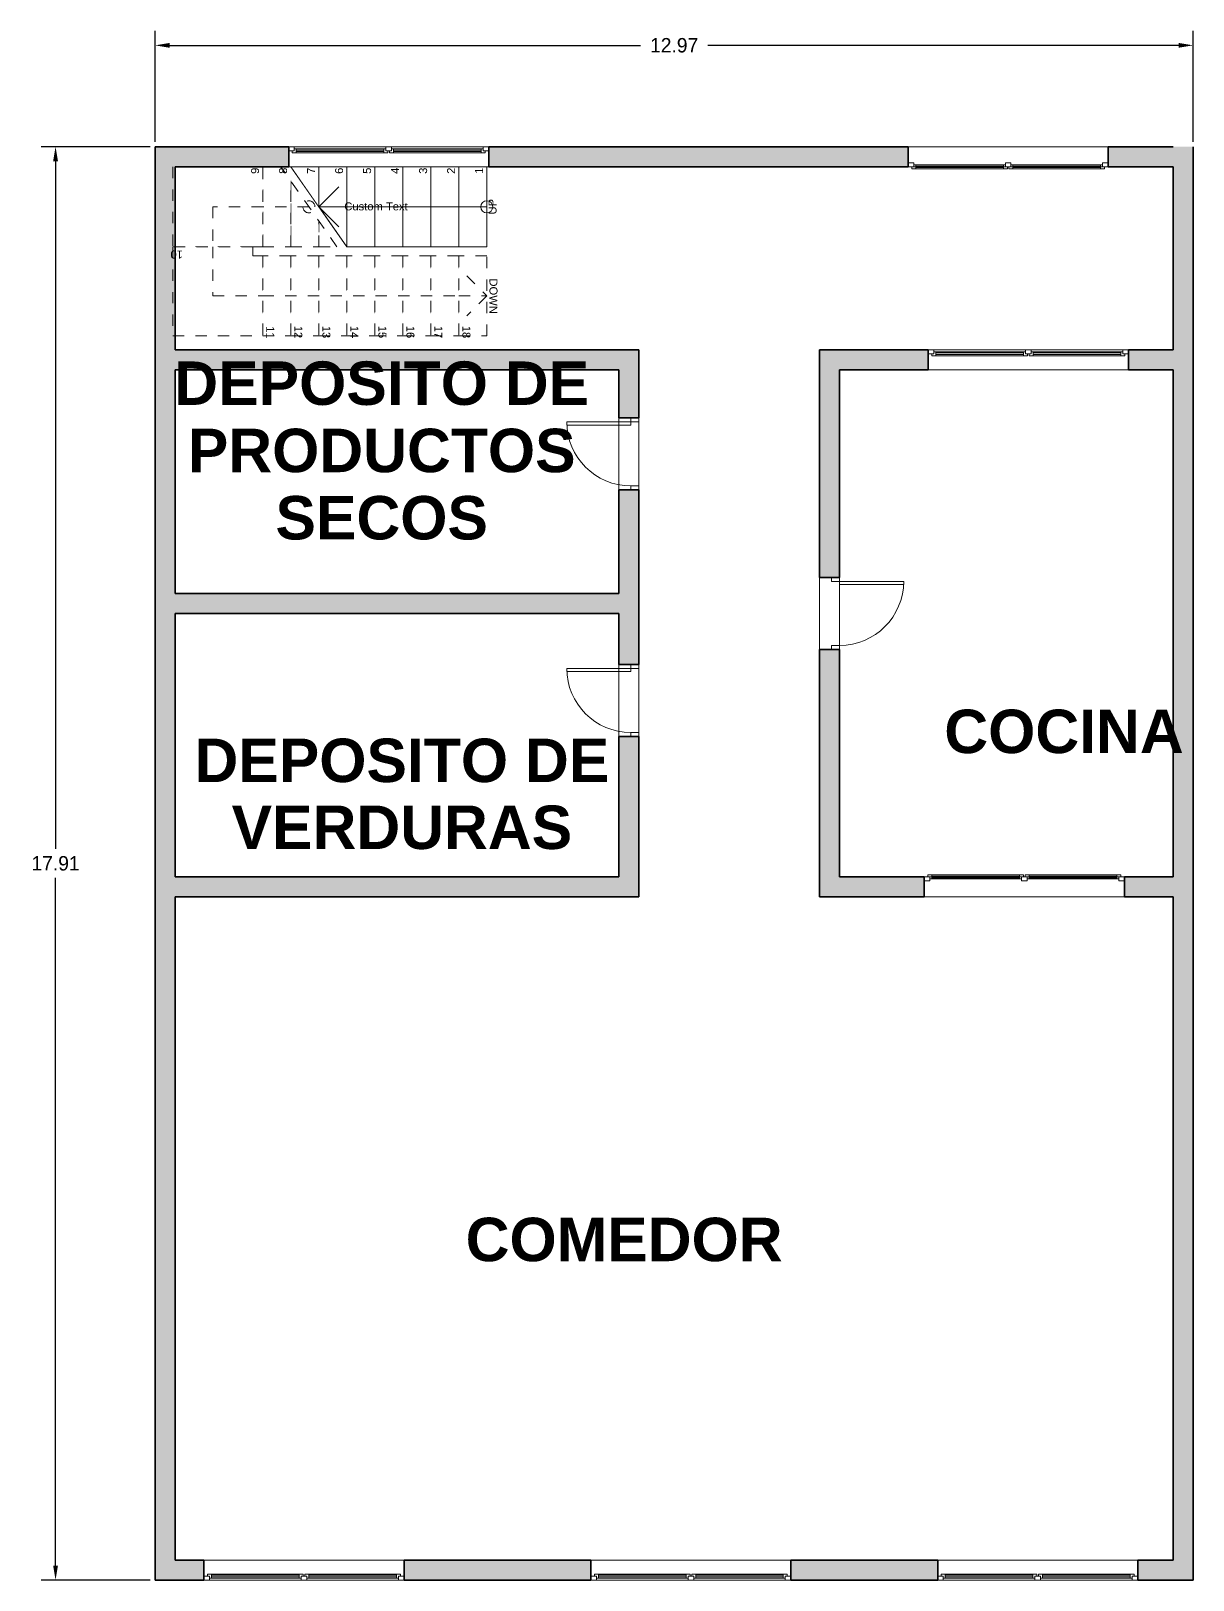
# Model space of a CAD drawing. Header units: metres. Extents: x -67.5 to -32.7, y -18 to 3.
# Drawn here: x -47.24 to -32.72, y -16.4 to 2.95 of the extents above; entities that cross this region are included whole.
import ezdxf

# ---------------------------------------------------------------- set-up
doc = ezdxf.new("R2010")
doc.units = ezdxf.units.M
doc.header["$MEASUREMENT"] = 0
doc.set_wipeout_variables(frame=1)
for name, pattern in [('Dense Dotted', [0.176389, 0, -0.176389]), ('Small Dashed', [0.282222, 0.141111, -0.141111]), ('Wipeout_Contour', [1, 0, -1])]:
    doc.linetypes.add(name, pattern=pattern)
for name, color, linetype, lineweight in [('ACOTACION', 160, 'Continuous', 0), ('Structural - Bearing_Pen_No__27', 7, 'Continuous', 35), ('Structural - Stair & Railing_Pen_No__11', 171, 'Continuous', 18)]:
    doc.layers.add(name, color=color, linetype=linetype, lineweight=lineweight)
for name, color, linetype, lineweight, true_color in [('Annotation - Text_Pen_No__86', 7, 'Continuous', 20, 0x5555ff), ('ARCHICAD Doors_Pen_No__3', 7, 'Continuous', 18, 0xff6600), ('ARCHICAD Windows_Pen_No__3', 7, 'Continuous', 18, 0xff6600), ('Structural - Bearing_Pen_No__160', 7, 'Continuous', 20, 0xb4a35c), ('Structural - Bearing_Pen_No__63', 7, 'Continuous', 18, 0xff9955), ('Structural - Stair & Railing_Pen_No__71', 171, 'Continuous', 20, 0xaaaaff), ('Structural - Stair & Railing_Pen_No__91', 171, 'Continuous', 13, 0xaaaaff)]:
    doc.layers.add(name, color=color, linetype=linetype, lineweight=lineweight, true_color=true_color)
for name, color, linetype in [('ARCHICAD Doors', 7, 'Continuous'), ('ARCHICAD Windows', 7, 'Continuous'), ('Structural - Bearing', 7, 'Continuous'), ('Structural - Stair & Railing', 7, 'Continuous')]:
    doc.layers.add(name, color=color, linetype=linetype)
doc.styles.add('GENERATED_STYLE_1', font='arial.ttf')
doc.styles.add('GENERATED_STYLE_2', font='')
doc.styles.get('GENERATED_STYLE_2').set_extended_font_data('Arial', bold=True)
doc.dimstyles.get("Standard").update_dxf_attribs({"dimtxt": 0.18, "dimasz": 0.18, "dimexe": 0.18, "dimexo": 0.0625, "dimgap": 0.09, "dimtad": 0, "dimtih": 1, "dimtoh": 1, "dimzin": 0, "dimdsep": 46, "dimtxsty": 'Standard', "dimcen": 0.09, "dimadec": 0, "dimazin": 0, "dimtfac": 1, "dimtofl": 0, "dimtmove": 0, "dimatfit": 3, "dimfxl": 1, "dimtolj": 1, "dimtzin": 0, "dimarcsym": 0})

# ---------------------------------------------------------------- blocks, each defined once
blk = doc.blocks.new('Stair_2')
at = {"color": 254, "linetype": 'Wipeout_Contour', "lineweight": 0, "ltscale": 166.929121}
blk.add_wipeout([(-41.894, 1.254), (-41.894, 0.254), (-41.544, 0.254), (-41.544, 1.254)], dxfattribs=at).dxf.layer = 'Structural - Stair & Railing'
at = {"layer": 'Structural - Stair & Railing_Pen_No__11', "color": 171, "linetype": 'Continuous', "lineweight": 18}
for p, q in [((-41.544, 1.254), (-41.894, 1.254)), ((-41.894, 1.254), (-41.894, 0.254)), ((-41.544, 0.254), (-41.544, 1.254)), ((-41.894, 0.254), (-41.544, 0.254))]:
    blk.add_line(p, q, dxfattribs=at)
for start, end in [(0, 180), (180, 0)]:
    blk.add_arc((-41.544, 0.754), 0.075, start, end, dxfattribs=at)
at = {"layer": 'Structural - Stair & Railing_Pen_No__71', "color": 161, "lineweight": 20, "true_color": 0xaaaaff, "char_height": 0.1, "attachment_point": 4, "rotation": 90, "style": 'GENERATED_STYLE_1'}
for s, insert in [('\\A1;{\\pql;\\fArial|b0|i0|c0|p34;1}', (-41.64, 1.166)), ('\\A1;{\\pql;\\fArial|b0|i0|c0|p34;UP}', (-41.471, 0.659))]:
    blk.add_mtext(s, dxfattribs=dict(at, insert=insert))
at = {"color": 254, "linetype": 'Wipeout_Contour', "lineweight": 0, "ltscale": 168.328685}
blk.add_wipeout([(-42.244, 1.254), (-42.244, 0.254), (-41.894, 0.254), (-41.894, 1.254)], dxfattribs=at).dxf.layer = 'Structural - Stair & Railing'
at = {"layer": 'Structural - Stair & Railing_Pen_No__11', "color": 171, "linetype": 'Continuous', "lineweight": 18}
for p, q in [((-41.894, 1.254), (-42.244, 1.254)), ((-42.244, 1.254), (-42.244, 0.254)), ((-41.894, 0.254), (-41.894, 1.254)), ((-41.544, 0.754), (-41.894, 0.754)), ((-42.244, 0.254), (-41.894, 0.254))]:
    blk.add_line(p, q, dxfattribs=at)
at = {"layer": 'Structural - Stair & Railing_Pen_No__71', "color": 161, "lineweight": 20, "true_color": 0xaaaaff, "insert": (-41.99, 1.166), "char_height": 0.1, "attachment_point": 4, "rotation": 90, "style": 'GENERATED_STYLE_1'}
blk.add_mtext('\\A1;{\\pql;\\fArial|b0|i0|c0|p34;2}', dxfattribs=at)
at = {"color": 254, "linetype": 'Wipeout_Contour', "lineweight": 0, "ltscale": 169.728256}
blk.add_wipeout([(-42.594, 1.254), (-42.594, 0.254), (-42.244, 0.254), (-42.244, 1.254)], dxfattribs=at).dxf.layer = 'Structural - Stair & Railing'
at = {"layer": 'Structural - Stair & Railing_Pen_No__11', "color": 171, "linetype": 'Continuous', "lineweight": 18}
for p, q in [((-42.244, 1.254), (-42.594, 1.254)), ((-42.594, 1.254), (-42.594, 0.254)), ((-42.244, 0.254), (-42.244, 1.254)), ((-42.594, 0.254), (-42.244, 0.254))]:
    blk.add_line(p, q, dxfattribs=at)
at = {"layer": 'Structural - Stair & Railing_Pen_No__71', "color": 161, "lineweight": 20, "true_color": 0xaaaaff, "insert": (-42.339, 1.166), "char_height": 0.1, "attachment_point": 4, "rotation": 90, "style": 'GENERATED_STYLE_1'}
blk.add_mtext('\\A1;{\\pql;\\fArial|b0|i0|c0|p34;3}', dxfattribs=at)
at = {"color": 254, "linetype": 'Wipeout_Contour', "lineweight": 0, "ltscale": 171.127835}
blk.add_wipeout([(-42.944, 1.254), (-42.944, 0.254), (-42.594, 0.254), (-42.594, 1.254)], dxfattribs=at).dxf.layer = 'Structural - Stair & Railing'
at = {"layer": 'Structural - Stair & Railing_Pen_No__11', "color": 171, "linetype": 'Continuous', "lineweight": 18}
for p, q in [((-42.594, 1.254), (-42.944, 1.254)), ((-42.944, 1.254), (-42.944, 0.254)), ((-42.594, 0.254), (-42.594, 1.254)), ((-42.944, 0.254), (-42.594, 0.254))]:
    blk.add_line(p, q, dxfattribs=at)
at = {"layer": 'Structural - Stair & Railing_Pen_No__71', "color": 161, "lineweight": 20, "true_color": 0xaaaaff, "insert": (-42.69, 1.166), "char_height": 0.1, "attachment_point": 4, "rotation": 90, "style": 'GENERATED_STYLE_1'}
blk.add_mtext('\\A1;{\\pql;\\fArial|b0|i0|c0|p34;4}', dxfattribs=at)
at = {"color": 254, "linetype": 'Wipeout_Contour', "lineweight": 0, "ltscale": 172.52742}
blk.add_wipeout([(-43.294, 1.254), (-43.294, 0.254), (-42.944, 0.254), (-42.944, 1.254)], dxfattribs=at).dxf.layer = 'Structural - Stair & Railing'
at = {"layer": 'Structural - Stair & Railing_Pen_No__11', "color": 171, "linetype": 'Continuous', "lineweight": 18}
for p, q in [((-42.944, 1.254), (-43.294, 1.254)), ((-43.294, 1.254), (-43.294, 0.254)), ((-42.944, 0.254), (-42.944, 1.254)), ((-43.294, 0.254), (-42.944, 0.254))]:
    blk.add_line(p, q, dxfattribs=at)
at = {"layer": 'Structural - Stair & Railing_Pen_No__71', "color": 161, "lineweight": 20, "true_color": 0xaaaaff, "insert": (-43.039, 1.166), "char_height": 0.1, "attachment_point": 4, "rotation": 90, "style": 'GENERATED_STYLE_1'}
blk.add_mtext('\\A1;{\\pql;\\fArial|b0|i0|c0|p34;5}', dxfattribs=at)
at = {"color": 254, "linetype": 'Wipeout_Contour', "lineweight": 0, "ltscale": 173.938694}
blk.add_wipeout([(-43.644, 1.254), (-43.644, 0.754), (-43.294, 0.254), (-43.294, 1.254)], dxfattribs=at).dxf.layer = 'Structural - Stair & Railing'
at = {"layer": 'Structural - Stair & Railing_Pen_No__11', "color": 171, "linetype": 'Continuous', "lineweight": 18}
for p, q in [((-43.294, 1.254), (-43.644, 1.254)), ((-43.644, 1.254), (-43.644, 0.754)), ((-43.294, 0.254), (-43.294, 1.254))]:
    blk.add_line(p, q, dxfattribs=at)
at = {"layer": 'Structural - Stair & Railing_Pen_No__71', "color": 161, "lineweight": 20, "true_color": 0xaaaaff, "insert": (-43.389, 1.166), "char_height": 0.1, "attachment_point": 4, "rotation": 90, "style": 'GENERATED_STYLE_1'}
blk.add_mtext('\\A1;{\\pql;\\fArial|b0|i0|c0|p34;6}', dxfattribs=at)
at = {"layer": 'Structural - Stair & Railing_Pen_No__71', "color": 161, "lineweight": 20, "true_color": 0xaaaaff, "insert": (-43.324, 0.759), "char_height": 0.1, "attachment_point": 4, "style": 'GENERATED_STYLE_1'}
blk.add_mtext('\\A1;{\\pql;\\fArial|b0|i0|c0|p34;Custom Text}', dxfattribs=at)
at = {"color": 254, "linetype": 'Wipeout_Contour', "lineweight": 0, "ltscale": 130.21243}
blk.add_wipeout([(-43.416, 0.254), (-43.644, 0.58), (-43.644, 0.254)], dxfattribs=at).dxf.layer = 'Structural - Stair & Railing'
at = {"layer": 'Structural - Stair & Railing_Pen_No__91', "color": 161, "linetype": 'Small Dashed', "lineweight": 13, "true_color": 0xaaaaff}
for p, q in [((-43.644, 0.58), (-43.644, 0.254)), ((-43.644, 0.254), (-43.416, 0.254))]:
    blk.add_line(p, q, dxfattribs=at)
at = {"color": 254, "linetype": 'Wipeout_Contour', "lineweight": 0, "ltscale": 131.842829}
blk.add_wipeout([(-43.994, 1.254), (-43.644, 0.754), (-43.644, 1.254)], dxfattribs=at).dxf.layer = 'Structural - Stair & Railing'
at = {"layer": 'Structural - Stair & Railing_Pen_No__11', "color": 171, "linetype": 'Continuous', "lineweight": 18}
for p, q in [((-43.644, 1.254), (-43.994, 1.254)), ((-43.644, 0.754), (-43.644, 1.254))]:
    blk.add_line(p, q, dxfattribs=at)
at = {"color": 254, "linetype": 'Wipeout_Contour', "lineweight": 0, "ltscale": 175.29561}
blk.add_wipeout([(-43.994, 1.08), (-43.994, 0.254), (-43.644, 0.254), (-43.644, 0.58)], dxfattribs=at).dxf.layer = 'Structural - Stair & Railing'
at = {"layer": 'Structural - Stair & Railing_Pen_No__11', "color": 171, "linetype": 'Continuous', "lineweight": 18}
for p, q in [((-43.644, 0.754), (-43.394, 1.004)), ((-41.894, 0.754), (-43.644, 0.754)), ((-43.394, 0.504), (-43.644, 0.754))]:
    blk.add_line(p, q, dxfattribs=at)
at = {"layer": 'Structural - Stair & Railing_Pen_No__11', "color": 171, "linetype": 'Small Dashed', "lineweight": 18}
for start, end in [(0, 180), (180, 0)]:
    blk.add_arc((-43.766, 0.754), 0.075, start, end, dxfattribs=at)
at = {"layer": 'Structural - Stair & Railing_Pen_No__91', "color": 161, "linetype": 'Small Dashed', "lineweight": 13, "true_color": 0xaaaaff}
for p, q in [((-43.994, 1.08), (-43.994, 0.254)), ((-43.644, 0.254), (-43.644, 0.58)), ((-43.994, 0.254), (-43.644, 0.254))]:
    blk.add_line(p, q, dxfattribs=at)
at = {"layer": 'Structural - Stair & Railing_Pen_No__71', "color": 161, "lineweight": 20, "true_color": 0xaaaaff, "insert": (-43.74, 1.166), "char_height": 0.1, "attachment_point": 4, "rotation": 90, "style": 'GENERATED_STYLE_1'}
blk.add_mtext('\\A1;{\\pql;\\fArial|b0|i0|c0|p34;7}', dxfattribs=at)
at = {"color": 254, "linetype": 'Wipeout_Contour', "lineweight": 0, "ltscale": 221.019396}
blk.add_wipeout([(-44.344, 1.254), (-44.344, 0.254), (-43.994, 0.254), (-43.994, 1.08), (-44.116, 1.254)], dxfattribs=at).dxf.layer = 'Structural - Stair & Railing'
at = {"layer": 'Structural - Stair & Railing_Pen_No__11', "color": 171, "linetype": 'Small Dashed', "lineweight": 18}
blk.add_line((-43.416, 0.254), (-44.116, 1.254), dxfattribs=at)
at = {"layer": 'Structural - Stair & Railing_Pen_No__11', "color": 171, "linetype": 'Continuous', "lineweight": 18}
blk.add_line((-43.294, 0.254), (-43.994, 1.254), dxfattribs=at)
at = {"layer": 'Structural - Stair & Railing_Pen_No__91', "color": 161, "linetype": 'Small Dashed', "lineweight": 13, "true_color": 0xaaaaff}
for p, q in [((-44.116, 1.254), (-44.344, 1.254)), ((-44.344, 1.254), (-44.344, 0.254)), ((-43.994, 0.254), (-43.994, 1.08)), ((-44.344, 0.254), (-43.994, 0.254))]:
    blk.add_line(p, q, dxfattribs=at)
at = {"layer": 'Structural - Stair & Railing_Pen_No__71', "color": 161, "lineweight": 20, "true_color": 0xaaaaff, "insert": (-44.089, 1.166), "char_height": 0.1, "attachment_point": 4, "rotation": 90, "style": 'GENERATED_STYLE_1'}
blk.add_mtext('\\A1;{\\pql;\\fArial|b0|i0|c0|p34;8}', dxfattribs=at)
at = {"color": 254, "linetype": 'Wipeout_Contour', "lineweight": 0, "ltscale": 224.528764}
blk.add_wipeout([(-44.344, 1.254), (-45.467, 1.254), (-45.467, 0.254), (-44.467, 0.254), (-44.344, 0.254)], dxfattribs=at).dxf.layer = 'Structural - Stair & Railing'
at = {"layer": 'Structural - Stair & Railing_Pen_No__11', "color": 171, "linetype": 'Small Dashed', "lineweight": 18}
for p, q in [((-44.344, 0.754), (-44.967, 0.754)), ((-43.766, 0.754), (-44.344, 0.754))]:
    blk.add_line(p, q, dxfattribs=at)
at = {"layer": 'Structural - Stair & Railing_Pen_No__91', "color": 161, "linetype": 'Small Dashed', "lineweight": 13, "true_color": 0xaaaaff}
for p, q in [((-44.344, 1.254), (-45.467, 1.254)), ((-45.467, 1.254), (-45.467, 0.254)), ((-44.344, 0.254), (-44.344, 1.254)), ((-45.467, 0.254), (-44.467, 0.254)), ((-44.467, 0.254), (-44.344, 0.254))]:
    blk.add_line(p, q, dxfattribs=at)
at = {"layer": 'Structural - Stair & Railing_Pen_No__71', "color": 161, "lineweight": 20, "true_color": 0xaaaaff, "insert": (-44.439, 1.166), "char_height": 0.1, "attachment_point": 4, "rotation": 90, "style": 'GENERATED_STYLE_1'}
blk.add_mtext('\\A1;{\\pql;\\fArial|b0|i0|c0|p34;9}', dxfattribs=at)
at = {"color": 254, "linetype": 'Wipeout_Contour', "lineweight": 0, "ltscale": 269.374771}
blk.add_wipeout([(-45.467, -0.858), (-44.344, -0.858), (-44.344, 0.142), (-44.467, 0.142), (-44.467, 0.254), (-45.467, 0.254)], dxfattribs=at).dxf.layer = 'Structural - Stair & Railing'
at = {"layer": 'Structural - Stair & Railing_Pen_No__11', "color": 171, "linetype": 'Small Dashed', "lineweight": 18}
for p, q in [((-44.967, 0.754), (-44.967, 0.254)), ((-44.967, 0.254), (-44.967, -0.358))]:
    blk.add_line(p, q, dxfattribs=at)
at = {"layer": 'Structural - Stair & Railing_Pen_No__91', "color": 161, "linetype": 'Small Dashed', "lineweight": 13, "true_color": 0xaaaaff}
for p, q in [((-44.467, 0.254), (-45.467, 0.254)), ((-45.467, 0.254), (-45.467, -0.858)), ((-44.467, 0.142), (-44.467, 0.254)), ((-44.344, 0.142), (-44.467, 0.142)), ((-44.344, -0.858), (-44.344, 0.142)), ((-45.467, -0.858), (-44.344, -0.858))]:
    blk.add_line(p, q, dxfattribs=at)
at = {"layer": 'Structural - Stair & Railing_Pen_No__71', "color": 161, "lineweight": 20, "true_color": 0xaaaaff, "insert": (-45.341, 0.159), "char_height": 0.1, "attachment_point": 4, "rotation": 180, "style": 'GENERATED_STYLE_1'}
blk.add_mtext('\\A1;{\\pql;\\fArial|b0|i0|c0|p34;10}', dxfattribs=at)
at = {"color": 254, "linetype": 'Wipeout_Contour', "lineweight": 0, "ltscale": 176.705514}
blk.add_wipeout([(-44.344, -0.858), (-43.994, -0.858), (-43.994, 0.142), (-44.344, 0.142)], dxfattribs=at).dxf.layer = 'Structural - Stair & Railing'
at = {"layer": 'Structural - Stair & Railing_Pen_No__11', "color": 171, "linetype": 'Small Dashed', "lineweight": 18}
blk.add_line((-44.967, -0.358), (-44.344, -0.358), dxfattribs=at)
at = {"layer": 'Structural - Stair & Railing_Pen_No__91', "color": 161, "linetype": 'Small Dashed', "lineweight": 13, "true_color": 0xaaaaff}
for p, q in [((-43.994, 0.142), (-44.344, 0.142)), ((-44.344, 0.142), (-44.344, -0.858)), ((-43.994, -0.858), (-43.994, 0.142)), ((-44.344, -0.858), (-43.994, -0.858))]:
    blk.add_line(p, q, dxfattribs=at)
at = {"layer": 'Structural - Stair & Railing_Pen_No__71', "color": 161, "lineweight": 20, "true_color": 0xaaaaff, "insert": (-44.249, -0.737), "char_height": 0.1, "attachment_point": 4, "rotation": 270, "style": 'GENERATED_STYLE_1'}
blk.add_mtext('\\A1;{\\pql;\\fArial|b0|i0|c0|p34;11}', dxfattribs=at)
at = {"color": 254, "linetype": 'Wipeout_Contour', "lineweight": 0, "ltscale": 175.305737}
blk.add_wipeout([(-43.644, 0.142), (-43.994, 0.142), (-43.994, -0.858), (-43.644, -0.858)], dxfattribs=at).dxf.layer = 'Structural - Stair & Railing'
at = {"layer": 'Structural - Stair & Railing_Pen_No__91', "color": 161, "linetype": 'Small Dashed', "lineweight": 13, "true_color": 0xaaaaff}
for p, q in [((-43.644, 0.142), (-43.994, 0.142)), ((-43.994, 0.142), (-43.994, -0.858)), ((-43.644, -0.858), (-43.644, 0.142)), ((-43.994, -0.858), (-43.644, -0.858))]:
    blk.add_line(p, q, dxfattribs=at)
at = {"layer": 'Structural - Stair & Railing_Pen_No__71', "color": 161, "lineweight": 20, "true_color": 0xaaaaff, "insert": (-43.899, -0.732), "char_height": 0.1, "attachment_point": 4, "rotation": 270, "style": 'GENERATED_STYLE_1'}
blk.add_mtext('\\A1;{\\pql;\\fArial|b0|i0|c0|p34;12}', dxfattribs=at)
at = {"color": 254, "linetype": 'Wipeout_Contour', "lineweight": 0, "ltscale": 173.905964}
blk.add_wipeout([(-43.294, 0.142), (-43.644, 0.142), (-43.644, -0.858), (-43.294, -0.858)], dxfattribs=at).dxf.layer = 'Structural - Stair & Railing'
at = {"layer": 'Structural - Stair & Railing_Pen_No__91', "color": 161, "linetype": 'Small Dashed', "lineweight": 13, "true_color": 0xaaaaff}
for p, q in [((-43.294, 0.142), (-43.644, 0.142)), ((-43.644, 0.142), (-43.644, -0.858)), ((-43.294, -0.858), (-43.294, 0.142)), ((-43.644, -0.858), (-43.294, -0.858))]:
    blk.add_line(p, q, dxfattribs=at)
at = {"layer": 'Structural - Stair & Railing_Pen_No__71', "color": 161, "lineweight": 20, "true_color": 0xaaaaff, "insert": (-43.549, -0.732), "char_height": 0.1, "attachment_point": 4, "rotation": 270, "style": 'GENERATED_STYLE_1'}
blk.add_mtext('\\A1;{\\pql;\\fArial|b0|i0|c0|p34;13}', dxfattribs=at)
at = {"color": 254, "linetype": 'Wipeout_Contour', "lineweight": 0, "ltscale": 172.506194}
blk.add_wipeout([(-43.294, -0.858), (-42.944, -0.858), (-42.944, 0.142), (-43.294, 0.142)], dxfattribs=at).dxf.layer = 'Structural - Stair & Railing'
at = {"layer": 'Structural - Stair & Railing_Pen_No__91', "color": 161, "linetype": 'Small Dashed', "lineweight": 13, "true_color": 0xaaaaff}
for p, q in [((-42.944, 0.142), (-43.294, 0.142)), ((-43.294, 0.142), (-43.294, -0.858)), ((-42.944, -0.858), (-42.944, 0.142)), ((-43.294, -0.858), (-42.944, -0.858))]:
    blk.add_line(p, q, dxfattribs=at)
at = {"layer": 'Structural - Stair & Railing_Pen_No__71', "color": 161, "lineweight": 20, "true_color": 0xaaaaff, "insert": (-43.199, -0.732), "char_height": 0.1, "attachment_point": 4, "rotation": 270, "style": 'GENERATED_STYLE_1'}
blk.add_mtext('\\A1;{\\pql;\\fArial|b0|i0|c0|p34;14}', dxfattribs=at)
at = {"color": 254, "linetype": 'Wipeout_Contour', "lineweight": 0, "ltscale": 171.106429}
blk.add_wipeout([(-42.944, -0.858), (-42.594, -0.858), (-42.594, 0.142), (-42.944, 0.142)], dxfattribs=at).dxf.layer = 'Structural - Stair & Railing'
at = {"layer": 'Structural - Stair & Railing_Pen_No__91', "color": 161, "linetype": 'Small Dashed', "lineweight": 13, "true_color": 0xaaaaff}
for p, q in [((-42.594, 0.142), (-42.944, 0.142)), ((-42.944, 0.142), (-42.944, -0.858)), ((-42.594, -0.858), (-42.594, 0.142)), ((-42.944, -0.858), (-42.594, -0.858))]:
    blk.add_line(p, q, dxfattribs=at)
at = {"layer": 'Structural - Stair & Railing_Pen_No__71', "color": 161, "lineweight": 20, "true_color": 0xaaaaff, "insert": (-42.849, -0.732), "char_height": 0.1, "attachment_point": 4, "rotation": 270, "style": 'GENERATED_STYLE_1'}
blk.add_mtext('\\A1;{\\pql;\\fArial|b0|i0|c0|p34;15}', dxfattribs=at)
at = {"color": 254, "linetype": 'Wipeout_Contour', "lineweight": 0, "ltscale": 169.706667}
blk.add_wipeout([(-42.594, -0.858), (-42.244, -0.858), (-42.244, 0.142), (-42.594, 0.142)], dxfattribs=at).dxf.layer = 'Structural - Stair & Railing'
at = {"layer": 'Structural - Stair & Railing_Pen_No__91', "color": 161, "linetype": 'Small Dashed', "lineweight": 13, "true_color": 0xaaaaff}
for p, q in [((-42.244, 0.142), (-42.594, 0.142)), ((-42.594, 0.142), (-42.594, -0.858)), ((-42.244, -0.858), (-42.244, 0.142)), ((-42.594, -0.858), (-42.244, -0.858))]:
    blk.add_line(p, q, dxfattribs=at)
at = {"layer": 'Structural - Stair & Railing_Pen_No__71', "color": 161, "lineweight": 20, "true_color": 0xaaaaff, "insert": (-42.499, -0.732), "char_height": 0.1, "attachment_point": 4, "rotation": 270, "style": 'GENERATED_STYLE_1'}
blk.add_mtext('\\A1;{\\pql;\\fArial|b0|i0|c0|p34;16}', dxfattribs=at)
at = {"color": 254, "linetype": 'Wipeout_Contour', "lineweight": 0, "ltscale": 168.306909}
blk.add_wipeout([(-42.244, -0.858), (-41.894, -0.858), (-41.894, 0.142), (-42.244, 0.142)], dxfattribs=at).dxf.layer = 'Structural - Stair & Railing'
at = {"layer": 'Structural - Stair & Railing_Pen_No__91', "color": 161, "linetype": 'Small Dashed', "lineweight": 13, "true_color": 0xaaaaff}
for p, q in [((-41.894, 0.142), (-42.244, 0.142)), ((-42.244, 0.142), (-42.244, -0.858)), ((-41.894, -0.858), (-41.894, 0.142)), ((-42.244, -0.858), (-41.894, -0.858))]:
    blk.add_line(p, q, dxfattribs=at)
at = {"layer": 'Structural - Stair & Railing_Pen_No__71', "color": 161, "lineweight": 20, "true_color": 0xaaaaff, "insert": (-42.149, -0.732), "char_height": 0.1, "attachment_point": 4, "rotation": 270, "style": 'GENERATED_STYLE_1'}
blk.add_mtext('\\A1;{\\pql;\\fArial|b0|i0|c0|p34;17}', dxfattribs=at)
at = {"color": 254, "linetype": 'Wipeout_Contour', "lineweight": 0, "ltscale": 166.907155}
blk.add_wipeout([(-41.894, -0.858), (-41.544, -0.858), (-41.544, 0.142), (-41.894, 0.142)], dxfattribs=at).dxf.layer = 'Structural - Stair & Railing'
at = {"layer": 'Structural - Stair & Railing_Pen_No__11', "color": 171, "linetype": 'Small Dashed', "lineweight": 18}
for p, q in [((-41.794, -0.108), (-41.544, -0.358)), ((-44.344, -0.358), (-41.894, -0.358)), ((-41.894, -0.358), (-41.544, -0.358)), ((-41.544, -0.358), (-41.794, -0.608))]:
    blk.add_line(p, q, dxfattribs=at)
at = {"layer": 'Structural - Stair & Railing_Pen_No__91', "color": 161, "linetype": 'Small Dashed', "lineweight": 13, "true_color": 0xaaaaff}
for p, q in [((-41.894, 0.142), (-41.894, -0.858)), ((-41.544, 0.142), (-41.894, 0.142)), ((-41.544, -0.858), (-41.544, 0.142)), ((-41.894, -0.858), (-41.544, -0.858))]:
    blk.add_line(p, q, dxfattribs=at)
at = {"layer": 'Structural - Stair & Railing_Pen_No__71', "color": 161, "lineweight": 20, "true_color": 0xaaaaff, "char_height": 0.1, "attachment_point": 4, "rotation": 270, "style": 'GENERATED_STYLE_1'}
for s, insert in [('\\A1;{\\pql;\\fArial|b0|i0|c0|p34;DOWN}', (-41.461, -0.141)), ('\\A1;{\\pql;\\fArial|b0|i0|c0|p34;18}', (-41.799, -0.732))]:
    blk.add_mtext(s, dxfattribs=dict(at, insert=insert))
blk = doc.blocks.new('Wall_10', base_point=(-45.437, 1.504))
at = {"layer": 'Structural - Bearing_Pen_No__160', "linetype": 'Continuous', "lineweight": 0, "true_color": 0x5a512e}
for points in [[(-45.437, 1.504), (-45.687, 1.504), (-45.687, -7.619), (-45.437, -7.619)], [(-45.437, -7.869), (-45.687, -7.869), (-45.687, -16.405), (-45.437, -16.155)]]:
    blk.add_hatch(color=59, dxfattribs=at).paths.add_polyline_path(points)
at = {"layer": 'Structural - Bearing_Pen_No__27', "color": 7, "linetype": 'Continuous', "lineweight": 35, "flags": 128}
for points in [[(-45.687, 1.504), (-45.687, -7.619)], [(-45.437, 1.504), (-45.687, 1.504)], [(-45.437, -1.032), (-45.437, 1.254)], [(-45.437, -4.076), (-45.437, -1.282)], [(-45.437, -7.619), (-45.437, -4.326)], [(-45.687, -7.869), (-45.687, -16.405)], [(-45.437, -16.155), (-45.437, -7.869)]]:
    blk.add_lwpolyline(points, dxfattribs=at)
blk = doc.blocks.new('IFC Window - Double Panel - Vertical')
at = {"layer": 'ARCHICAD Windows_Pen_No__3', "color": 30, "linetype": 'Continuous', "lineweight": 18, "true_color": 0xff6600}
for p, q in [((-1.25, 0), (-1.18, 0)), ((-1.25, -0.05), (-1.25, 0)), ((-1.18, 0), (-1.18, -0.05)), ((-0.035, 0), (0.035, 0)), ((-0.035, -0.05), (-0.035, 0)), ((0.035, 0), (0.035, -0.05)), ((1.25, 0), (1.18, 0)), ((1.18, 0), (1.18, -0.05)), ((1.25, -0.05), (1.25, 0)), ((-1.18, -0.05), (-1.25, -0.05)), ((-1.18, -0.05), (-1.205, -0.05)), ((-1.205, -0.05), (-1.205, -0.075)), ((-1.205, -0.075), (-1.155, -0.075)), ((-1.155, -0.025), (-1.18, -0.025)), ((-1.18, -0.025), (-1.18, -0.05)), ((-1.155, -0.025), (-0.06, -0.025)), ((-1.155, -0.075), (-1.155, -0.025)), ((-1.155, -0.04), (-0.06, -0.04)), ((-1.155, -0.06), (-0.06, -0.06)), ((-1.155, -0.075), (-0.06, -0.075)), ((-0.06, -0.075), (-0.06, -0.025)), ((-0.06, -0.025), (-0.035, -0.025)), ((-0.01, -0.075), (-0.06, -0.075)), ((-0.035, -0.025), (-0.035, -0.05)), ((0.035, -0.05), (-0.035, -0.05)), ((-0.035, -0.05), (-0.01, -0.05)), ((-0.01, -0.05), (-0.01, -0.075)), ((0.035, -0.05), (0.01, -0.05)), ((0.01, -0.05), (0.01, -0.075)), ((0.01, -0.075), (0.06, -0.075)), ((0.06, -0.025), (0.035, -0.025)), ((0.035, -0.025), (0.035, -0.05)), ((0.06, -0.025), (1.155, -0.025)), ((0.06, -0.075), (0.06, -0.025)), ((0.06, -0.04), (1.155, -0.04)), ((0.06, -0.06), (1.155, -0.06)), ((0.06, -0.075), (1.155, -0.075)), ((1.155, -0.075), (1.155, -0.025)), ((1.155, -0.025), (1.18, -0.025)), ((1.205, -0.075), (1.155, -0.075)), ((1.18, -0.025), (1.18, -0.05)), ((1.18, -0.05), (1.25, -0.05)), ((1.18, -0.05), (1.205, -0.05)), ((1.205, -0.05), (1.205, -0.075))]:
    blk.add_line(p, q, dxfattribs=at)
blk = doc.blocks.new('Wall_11', base_point=(-45.437, -16.155))
at = {"layer": 'Structural - Bearing_Pen_No__160', "linetype": 'Continuous', "lineweight": 0, "true_color": 0x5a512e}
for points in [[(-45.437, -16.155), (-45.687, -16.405), (-45.078, -16.405), (-45.078, -16.155)], [(-42.578, -16.155), (-42.578, -16.405), (-40.244, -16.405), (-40.244, -16.155)], [(-37.744, -16.155), (-37.744, -16.405), (-35.91, -16.405), (-35.91, -16.155)], [(-33.41, -16.155), (-33.41, -16.405), (-32.72, -16.405), (-32.72, -16.155)]]:
    blk.add_hatch(color=59, dxfattribs=at).paths.add_polyline_path(points)
at = {"layer": 'Structural - Bearing_Pen_No__27', "color": 7, "linetype": 'Continuous', "lineweight": 35}
for p, q in [((-45.078, -16.405), (-45.078, -16.155)), ((-42.578, -16.405), (-42.578, -16.155)), ((-40.244, -16.405), (-40.244, -16.155)), ((-37.744, -16.405), (-37.744, -16.155)), ((-35.91, -16.405), (-35.91, -16.155)), ((-33.41, -16.405), (-33.41, -16.155))]:
    blk.add_line(p, q, dxfattribs=at)
at = {"layer": 'Structural - Bearing_Pen_No__27', "color": 7, "linetype": 'Continuous', "lineweight": 35, "flags": 128}
for points in [[(-45.078, -16.155), (-45.437, -16.155)], [(-40.244, -16.155), (-42.578, -16.155)], [(-35.91, -16.155), (-37.744, -16.155)], [(-32.97, -16.155), (-33.41, -16.155)], [(-32.72, -16.405), (-32.72, -16.155)], [(-45.687, -16.405), (-45.078, -16.405)], [(-42.578, -16.405), (-40.244, -16.405)], [(-37.744, -16.405), (-35.91, -16.405)], [(-33.41, -16.405), (-32.72, -16.405)]]:
    blk.add_lwpolyline(points, dxfattribs=at)
at = {"layer": 'Structural - Bearing_Pen_No__63', "color": 21, "linetype": 'Continuous', "lineweight": 18, "true_color": 0xff9955}
for p, q in [((-42.578, -16.155), (-45.078, -16.155)), ((-37.744, -16.155), (-40.244, -16.155)), ((-33.41, -16.155), (-35.91, -16.155)), ((-45.078, -16.405), (-42.578, -16.405)), ((-40.244, -16.405), (-37.744, -16.405)), ((-35.91, -16.405), (-33.41, -16.405))]:
    blk.add_line(p, q, dxfattribs=at)
at = {"layer": 'ARCHICAD Windows', "color": 21, "linetype": 'Continuous', "lineweight": 18, "true_color": 0xff9955, "xscale": -1, "rotation": 180}
for p in [(-43.828, -16.405), (-38.994, -16.405), (-34.66, -16.405)]:
    blk.add_blockref('IFC Window - Double Panel - Vertical', p, dxfattribs=at)
blk = doc.blocks.new('Wall_12', base_point=(-32.97, -16.155))
at = {"layer": 'Structural - Bearing_Pen_No__160', "linetype": 'Continuous', "lineweight": 0, "true_color": 0x5a512e}
blk.add_hatch(color=59, dxfattribs=at).paths.add_polyline_path([(-32.97, -16.155), (-32.72, -16.155), (-32.72, 1.254), (-32.97, 1.254)])
at = {"layer": 'Structural - Bearing_Pen_No__27', "color": 7, "linetype": 'Continuous', "lineweight": 35, "flags": 128}
for points in [[(-32.97, 1.254), (-32.97, -1.032)], [(-32.72, -16.155), (-32.72, 1.254)], [(-32.97, -1.282), (-32.97, -7.619)], [(-32.97, -7.869), (-32.97, -16.155)]]:
    blk.add_lwpolyline(points, dxfattribs=at)
blk = doc.blocks.new('Wall_13', base_point=(-32.72, 1.254))
at = {"layer": 'Structural - Bearing_Pen_No__160', "linetype": 'Continuous', "lineweight": 0, "true_color": 0x5a512e}
for points in [[(-44.019, 1.254), (-44.019, 1.504), (-45.437, 1.504), (-45.437, 1.254)], [(-36.28, 1.254), (-36.28, 1.504), (-41.519, 1.504), (-41.519, 1.254)], [(-32.72, 1.254), (-32.72, 1.504), (-33.78, 1.504), (-33.78, 1.254)]]:
    blk.add_hatch(color=59, dxfattribs=at).paths.add_polyline_path(points)
at = {"layer": 'Structural - Bearing_Pen_No__27', "color": 7, "linetype": 'Continuous', "lineweight": 35}
for p, q in [((-44.019, 1.504), (-44.019, 1.254)), ((-41.519, 1.504), (-41.519, 1.254)), ((-36.28, 1.504), (-36.28, 1.254)), ((-33.78, 1.504), (-33.78, 1.254))]:
    blk.add_line(p, q, dxfattribs=at)
at = {"layer": 'Structural - Bearing_Pen_No__27', "color": 7, "linetype": 'Continuous', "lineweight": 35, "flags": 128}
for points in [[(-44.019, 1.504), (-45.437, 1.504)], [(-36.28, 1.504), (-41.519, 1.504)], [(-32.97, 1.504), (-33.78, 1.504)], [(-32.72, 1.254), (-32.72, 1.504)], [(-45.437, 1.254), (-44.019, 1.254)], [(-41.519, 1.254), (-36.28, 1.254)], [(-33.78, 1.254), (-32.97, 1.254)]]:
    blk.add_lwpolyline(points, dxfattribs=at)
at = {"layer": 'Structural - Bearing_Pen_No__63', "color": 21, "linetype": 'Continuous', "lineweight": 18, "true_color": 0xff9955}
for p, q in [((-41.519, 1.504), (-44.019, 1.504)), ((-33.78, 1.504), (-36.28, 1.504)), ((-44.019, 1.254), (-41.519, 1.254)), ((-36.28, 1.254), (-33.78, 1.254))]:
    blk.add_line(p, q, dxfattribs=at)
at = {"layer": 'ARCHICAD Windows', "color": 21, "linetype": 'Continuous', "lineweight": 18, "true_color": 0xff9955, "xscale": -1}
for p in [(-42.769, 1.504), (-35.03, 1.304)]:
    blk.add_blockref('IFC Window - Double Panel - Vertical', p, dxfattribs=at)
blk = doc.blocks.new('Wall_14', base_point=(-45.437, -1.032))
at = {"layer": 'Structural - Bearing_Pen_No__160', "linetype": 'Continuous', "lineweight": 0, "true_color": 0x5a512e}
blk.add_hatch(color=59, dxfattribs=at).paths.add_polyline_path([(-45.437, -1.282), (-39.895, -1.282), (-39.645, -1.032), (-45.437, -1.032)])
at = {"layer": 'Structural - Bearing_Pen_No__27', "color": 7, "linetype": 'Continuous', "lineweight": 35, "flags": 128}
for points in [[(-39.645, -1.032), (-45.437, -1.032)], [(-45.437, -1.282), (-39.895, -1.282)]]:
    blk.add_lwpolyline(points, dxfattribs=at)
blk = doc.blocks.new('IFC Door - Single Swing')
at = {"layer": 'ARCHICAD Doors_Pen_No__3', "color": 30, "linetype": 'Continuous', "lineweight": 18, "true_color": 0xff6600}
for p, q in [((0.4, 0.8), (0.36, 0.8)), ((0.36, 0.8), (0.36, 0)), ((0.4, 0), (0.4, 0.8)), ((-0.45, 0), (-0.4, 0)), ((-0.4, -0.1), (-0.4, 0)), ((0.36, 0), (0.4, 0)), ((0.45, 0), (0.4, 0)), ((0.4, -0.1), (0.4, 0)), ((-0.45, -0.1), (-0.4, -0.1)), ((0.45, -0.1), (0.4, -0.1))]:
    blk.add_line(p, q, dxfattribs=at)
blk.add_arc((0.4, 0), 0.8, 90, 180, dxfattribs=at)
blk = doc.blocks.new('Wall_15', base_point=(-39.645, -1.032))
at = {"layer": 'Structural - Bearing_Pen_No__160', "linetype": 'Continuous', "lineweight": 0, "true_color": 0x5a512e}
for points in [[(-39.645, -1.032), (-39.895, -1.282), (-39.895, -1.883), (-39.645, -1.883)], [(-39.645, -2.783), (-39.895, -2.783), (-39.895, -4.964), (-39.645, -4.964)], [(-39.645, -5.864), (-39.895, -5.864), (-39.895, -7.619), (-39.645, -7.869)]]:
    blk.add_hatch(color=59, dxfattribs=at).paths.add_polyline_path(points)
at = {"layer": 'Structural - Bearing_Pen_No__27', "color": 7, "linetype": 'Continuous', "lineweight": 35}
for p, q in [((-39.895, -1.883), (-39.645, -1.883)), ((-39.895, -2.783), (-39.645, -2.783)), ((-39.895, -4.964), (-39.645, -4.964)), ((-39.895, -5.864), (-39.645, -5.864))]:
    blk.add_line(p, q, dxfattribs=at)
at = {"layer": 'Structural - Bearing_Pen_No__27', "color": 7, "linetype": 'Continuous', "lineweight": 35, "flags": 128}
for points in [[(-39.645, -1.883), (-39.645, -1.032)], [(-39.895, -1.282), (-39.895, -1.883)], [(-39.895, -2.783), (-39.895, -4.076)], [(-39.645, -4.964), (-39.645, -2.783)], [(-39.895, -4.326), (-39.895, -4.964)], [(-39.895, -5.864), (-39.895, -7.619)], [(-39.645, -7.869), (-39.645, -5.864)]]:
    blk.add_lwpolyline(points, dxfattribs=at)
at = {"layer": 'Structural - Bearing_Pen_No__63', "color": 21, "linetype": 'Continuous', "lineweight": 18, "true_color": 0xff9955}
for p, q in [((-39.895, -1.883), (-39.895, -2.783)), ((-39.645, -2.783), (-39.645, -1.883)), ((-39.895, -4.964), (-39.895, -5.864)), ((-39.645, -5.864), (-39.645, -4.964))]:
    blk.add_line(p, q, dxfattribs=at)
at = {"layer": 'ARCHICAD Doors', "color": 21, "linetype": 'Continuous', "lineweight": 18, "true_color": 0xff9955, "rotation": 90}
for p in [(-39.745, -2.333), (-39.745, -5.414)]:
    blk.add_blockref('IFC Door - Single Swing', p, dxfattribs=at)
blk = doc.blocks.new('Wall_16', base_point=(-37.135, -1.032))
at = {"layer": 'Structural - Bearing_Pen_No__160', "linetype": 'Continuous', "lineweight": 0, "true_color": 0x5a512e}
for points in [[(-37.135, -1.282), (-37.385, -1.282), (-37.385, -3.876), (-37.135, -3.876)], [(-37.135, -4.776), (-37.385, -4.776), (-37.385, -7.619), (-37.135, -7.619)]]:
    blk.add_hatch(color=59, dxfattribs=at).paths.add_polyline_path(points)
at = {"layer": 'Structural - Bearing_Pen_No__27', "color": 7, "linetype": 'Continuous', "lineweight": 35}
for p, q in [((-37.385, -3.876), (-37.135, -3.876)), ((-37.385, -4.776), (-37.135, -4.776))]:
    blk.add_line(p, q, dxfattribs=at)
at = {"layer": 'Structural - Bearing_Pen_No__27', "color": 7, "linetype": 'Continuous', "lineweight": 35, "flags": 128}
for points in [[(-37.385, -1.282), (-37.385, -3.876)], [(-37.135, -3.876), (-37.135, -1.282)], [(-37.385, -4.776), (-37.385, -7.619)], [(-37.135, -7.619), (-37.135, -4.776)]]:
    blk.add_lwpolyline(points, dxfattribs=at)
at = {"layer": 'Structural - Bearing_Pen_No__63', "color": 21, "linetype": 'Continuous', "lineweight": 18, "true_color": 0xff9955}
for p, q in [((-37.385, -3.876), (-37.385, -4.776)), ((-37.135, -4.776), (-37.135, -3.876))]:
    blk.add_line(p, q, dxfattribs=at)
at = {"layer": 'ARCHICAD Doors', "color": 21, "linetype": 'Continuous', "lineweight": 18, "true_color": 0xff9955, "xscale": -1, "rotation": 270}
blk.add_blockref('IFC Door - Single Swing', (-37.135, -4.326), dxfattribs=at)
blk = doc.blocks.new('Wall_17', base_point=(-37.385, -1.032))
at = {"layer": 'Structural - Bearing_Pen_No__160', "linetype": 'Continuous', "lineweight": 0, "true_color": 0x5a512e}
for points in [[(-37.385, -1.032), (-37.385, -1.282), (-36.028, -1.282), (-36.028, -1.032)], [(-33.528, -1.032), (-33.528, -1.282), (-32.97, -1.282), (-32.97, -1.032)]]:
    blk.add_hatch(color=59, dxfattribs=at).paths.add_polyline_path(points)
at = {"layer": 'Structural - Bearing_Pen_No__27', "color": 7, "linetype": 'Continuous', "lineweight": 35}
for p, q in [((-36.028, -1.282), (-36.028, -1.032)), ((-33.528, -1.282), (-33.528, -1.032))]:
    blk.add_line(p, q, dxfattribs=at)
at = {"layer": 'Structural - Bearing_Pen_No__27', "color": 7, "linetype": 'Continuous', "lineweight": 35, "flags": 128}
for points in [[(-36.028, -1.032), (-37.385, -1.032)], [(-37.385, -1.032), (-37.385, -1.282)], [(-32.97, -1.032), (-33.528, -1.032)], [(-37.135, -1.282), (-36.028, -1.282)], [(-33.528, -1.282), (-32.97, -1.282)]]:
    blk.add_lwpolyline(points, dxfattribs=at)
at = {"layer": 'Structural - Bearing_Pen_No__63', "color": 21, "linetype": 'Continuous', "lineweight": 18, "true_color": 0xff9955}
for p, q in [((-33.528, -1.032), (-36.028, -1.032)), ((-36.028, -1.282), (-33.528, -1.282))]:
    blk.add_line(p, q, dxfattribs=at)
at = {"layer": 'ARCHICAD Windows', "color": 21, "linetype": 'Continuous', "lineweight": 18, "true_color": 0xff9955, "xscale": -1}
blk.add_blockref('IFC Window - Double Panel - Vertical', (-34.778, -1.032), dxfattribs=at)
blk = doc.blocks.new('Wall_20', base_point=(-45.687, -7.619))
at = {"layer": 'Structural - Bearing_Pen_No__160', "linetype": 'Continuous', "lineweight": 0, "true_color": 0x5a512e}
blk.add_hatch(color=59, dxfattribs=at).paths.add_polyline_path([(-45.687, -7.869), (-39.645, -7.869), (-39.895, -7.619), (-45.687, -7.619)])
at = {"layer": 'Structural - Bearing_Pen_No__27', "color": 7, "linetype": 'Continuous', "lineweight": 35, "flags": 128}
for points in [[(-45.687, -7.619), (-45.687, -7.869)], [(-39.895, -7.619), (-45.437, -7.619)], [(-45.437, -7.869), (-39.645, -7.869)]]:
    blk.add_lwpolyline(points, dxfattribs=at)
blk = doc.blocks.new('Wall_21', base_point=(-37.385, -7.619))
at = {"layer": 'Structural - Bearing_Pen_No__160', "linetype": 'Continuous', "lineweight": 0, "true_color": 0x5a512e}
for points in [[(-37.385, -7.619), (-37.385, -7.869), (-36.078, -7.869), (-36.078, -7.619)], [(-33.578, -7.619), (-33.578, -7.869), (-32.97, -7.869), (-32.97, -7.619)]]:
    blk.add_hatch(color=59, dxfattribs=at).paths.add_polyline_path(points)
at = {"layer": 'Structural - Bearing_Pen_No__27', "color": 7, "linetype": 'Continuous', "lineweight": 35}
for p, q in [((-36.078, -7.869), (-36.078, -7.619)), ((-33.578, -7.869), (-33.578, -7.619))]:
    blk.add_line(p, q, dxfattribs=at)
at = {"layer": 'Structural - Bearing_Pen_No__27', "color": 7, "linetype": 'Continuous', "lineweight": 35, "flags": 128}
for points in [[(-37.385, -7.619), (-37.385, -7.869)], [(-36.078, -7.619), (-37.135, -7.619)], [(-32.97, -7.619), (-33.578, -7.619)], [(-37.385, -7.869), (-36.078, -7.869)], [(-33.578, -7.869), (-32.97, -7.869)]]:
    blk.add_lwpolyline(points, dxfattribs=at)
at = {"layer": 'Structural - Bearing_Pen_No__63', "color": 21, "linetype": 'Continuous', "lineweight": 18, "true_color": 0xff9955}
for p, q in [((-33.578, -7.619), (-36.078, -7.619)), ((-36.078, -7.869), (-33.578, -7.869))]:
    blk.add_line(p, q, dxfattribs=at)
at = {"layer": 'ARCHICAD Windows', "color": 21, "linetype": 'Continuous', "lineweight": 18, "true_color": 0xff9955, "rotation": 180}
blk.add_blockref('IFC Window - Double Panel - Vertical', (-34.828, -7.669), dxfattribs=at)
blk = doc.blocks.new('Wall_22', base_point=(-39.645, -4.326))
at = {"layer": 'Structural - Bearing_Pen_No__160', "linetype": 'Continuous', "lineweight": 0, "true_color": 0x5a512e}
blk.add_hatch(color=59, dxfattribs=at).paths.add_polyline_path([(-39.895, -4.076), (-45.437, -4.076), (-45.437, -4.326), (-39.895, -4.326)])
at = {"layer": 'Structural - Bearing_Pen_No__27', "color": 7, "linetype": 'Continuous', "lineweight": 35, "flags": 128}
for points in [[(-39.895, -4.076), (-45.437, -4.076)], [(-45.437, -4.326), (-39.895, -4.326)]]:
    blk.add_lwpolyline(points, dxfattribs=at)
blk = doc.blocks.new('*D33')
at = {"layer": 'ACOTACION', "color": 0, "lineweight": -2, "transparency": 16777216}
for p, q in [((-45.749, 1.504), (-47.112, 1.504)), ((-46.932, 1.324), (-46.932, -7.27)), ((-46.932, -16.225), (-46.932, -7.63)), ((-45.749, -16.405), (-47.112, -16.405))]:
    blk.add_line(p, q, dxfattribs=at)
at = {"layer": 'ACOTACION', "color": 0, "transparency": 16777216}
for points in [[(-46.962, 1.324), (-46.902, 1.324), (-46.932, 1.504)], [(-46.962, -16.225), (-46.902, -16.225), (-46.932, -16.405)]]:
    blk.add_solid(points, dxfattribs=at)
at = {"layer": 'Defpoints', "color": 0, "transparency": 16777216}
for p in [(-45.687, 1.504), (-46.932, -16.405), (-45.687, -16.405)]:
    blk.add_point(p, dxfattribs=at)
at = {"layer": 'ACOTACION', "color": 0, "transparency": 16777216, "insert": (-46.932, -7.45), "char_height": 0.18, "attachment_point": 5}
blk.add_mtext('\\A1;17.91', dxfattribs=at)
blk = doc.blocks.new('*D34')
at = {"layer": 'ACOTACION', "color": 0, "lineweight": -2, "transparency": 16777216}
for p, q in [((-45.687, 1.567), (-45.687, 2.952)), ((-32.72, 1.567), (-32.72, 2.952)), ((-45.507, 2.772), (-39.623, 2.772)), ((-32.9, 2.772), (-38.783, 2.772))]:
    blk.add_line(p, q, dxfattribs=at)
at = {"layer": 'ACOTACION', "color": 0, "transparency": 16777216}
for points in [[(-45.507, 2.802), (-45.507, 2.742), (-45.687, 2.772)], [(-32.9, 2.802), (-32.9, 2.742), (-32.72, 2.772)]]:
    blk.add_solid(points, dxfattribs=at)
at = {"layer": 'Defpoints', "color": 0, "transparency": 16777216}
for p in [(-32.72, 2.772), (-45.687, 1.504), (-32.72, 1.504)]:
    blk.add_point(p, dxfattribs=at)
at = {"layer": 'ACOTACION', "color": 0, "transparency": 16777216, "insert": (-39.203, 2.772), "char_height": 0.18, "attachment_point": 5}
blk.add_mtext('\\A1;12.97', dxfattribs=at)

msp = doc.modelspace()

# ---------------------------------------------------------------- block references
at = {"layer": 'Structural - Bearing', "color": 7, "lineweight": 35}
for name, p in [('Wall_12', (-32.97, -16.155)), ('Wall_14', (-45.437, -1.032)), ('Wall_15', (-39.645, -1.032)), ('Wall_17', (-37.385, -1.032)), ('Wall_16', (-37.135, -1.032)), ('Wall_22', (-39.645, -4.326)), ('Wall_20', (-45.687, -7.619)), ('Wall_21', (-37.385, -7.619)), ('Wall_11', (-45.437, -16.155))]:
    msp.add_blockref(name, p, dxfattribs=at)
at = {"layer": 'Structural - Stair & Railing', "color": 8, "linetype": 'Dense Dotted', "lineweight": 15}
msp.add_blockref('Stair_2', (0, 0), dxfattribs=at)

# ---------------------------------------------------------------- texts
at = {"layer": 'Annotation - Text_Pen_No__86', "color": 173, "linetype": 'Continuous', "lineweight": 20, "true_color": 0x5555ff, "char_height": 0.54288, "width": 7.0414, "attachment_point": 2, "style": 'GENERATED_STYLE_2'}
for s, insert, line_spacing_factor in [('\\A1;{\\pqc;\\fArial|b1|i0|c0|p34;DEPOSITO DE PRODUCTOS SECOS}', (-42.857, -1.178), 0.928963), ('\\A1;{\\pqc;\\fArial|b1|i0|c0|p34;DEPOSITO DE VERDURAS}', (-42.605, -5.891), 0.924085)]:
    msp.add_mtext(s, dxfattribs=dict(at, insert=insert, line_spacing_factor=line_spacing_factor))
at = {"layer": 'Annotation - Text_Pen_No__86', "color": 173, "linetype": 'Continuous', "lineweight": 20, "true_color": 0x5555ff, "char_height": 0.54288, "attachment_point": 2, "style": 'GENERATED_STYLE_2'}
for s, insert in [('\\A1;{\\pqc;\\fArial|b1|i0|c0|p34;C\\fArial|b1|i0|c0|p34;OCINA}', (-34.332, -5.529)), ('\\A1;{\\pqc;\\fArial|b1|i0|c0|p34;COMEDOR}', (-39.828, -11.878))]:
    msp.add_mtext(s, dxfattribs=dict(at, insert=insert))

# ---------------------------------------------------------------- dimensions: what is measured, and where the dimension line sits
at = {"layer": 'ACOTACION'}
dim = msp.add_linear_dim(base=(-32.72, 2.772), p1=(-45.687, 1.504), p2=(-32.72, 1.504), dimstyle='Standard', dxfattribs=at)
dim.commit()
dim.dimension.update_dxf_attribs({"geometry": '*D34', "text_midpoint": (-39.203, 2.772)})
dim = msp.add_linear_dim(base=(-46.932, -16.405), p1=(-45.687, 1.504), p2=(-45.687, -16.405), angle=90, dimstyle='Standard', dxfattribs=at)
dim.commit()
dim.dimension.update_dxf_attribs({"geometry": '*D33', "text_midpoint": (-46.932, -7.45)})

# ---------------------------------------------------------------- next in the draw order: block references
at = {"layer": 'Structural - Bearing', "color": 7, "lineweight": 35}
for name, p in [('Wall_10', (-45.437, 1.504)), ('Wall_13', (-32.72, 1.254))]:
    msp.add_blockref(name, p, dxfattribs=at)

doc.saveas('drawing.dxf')
